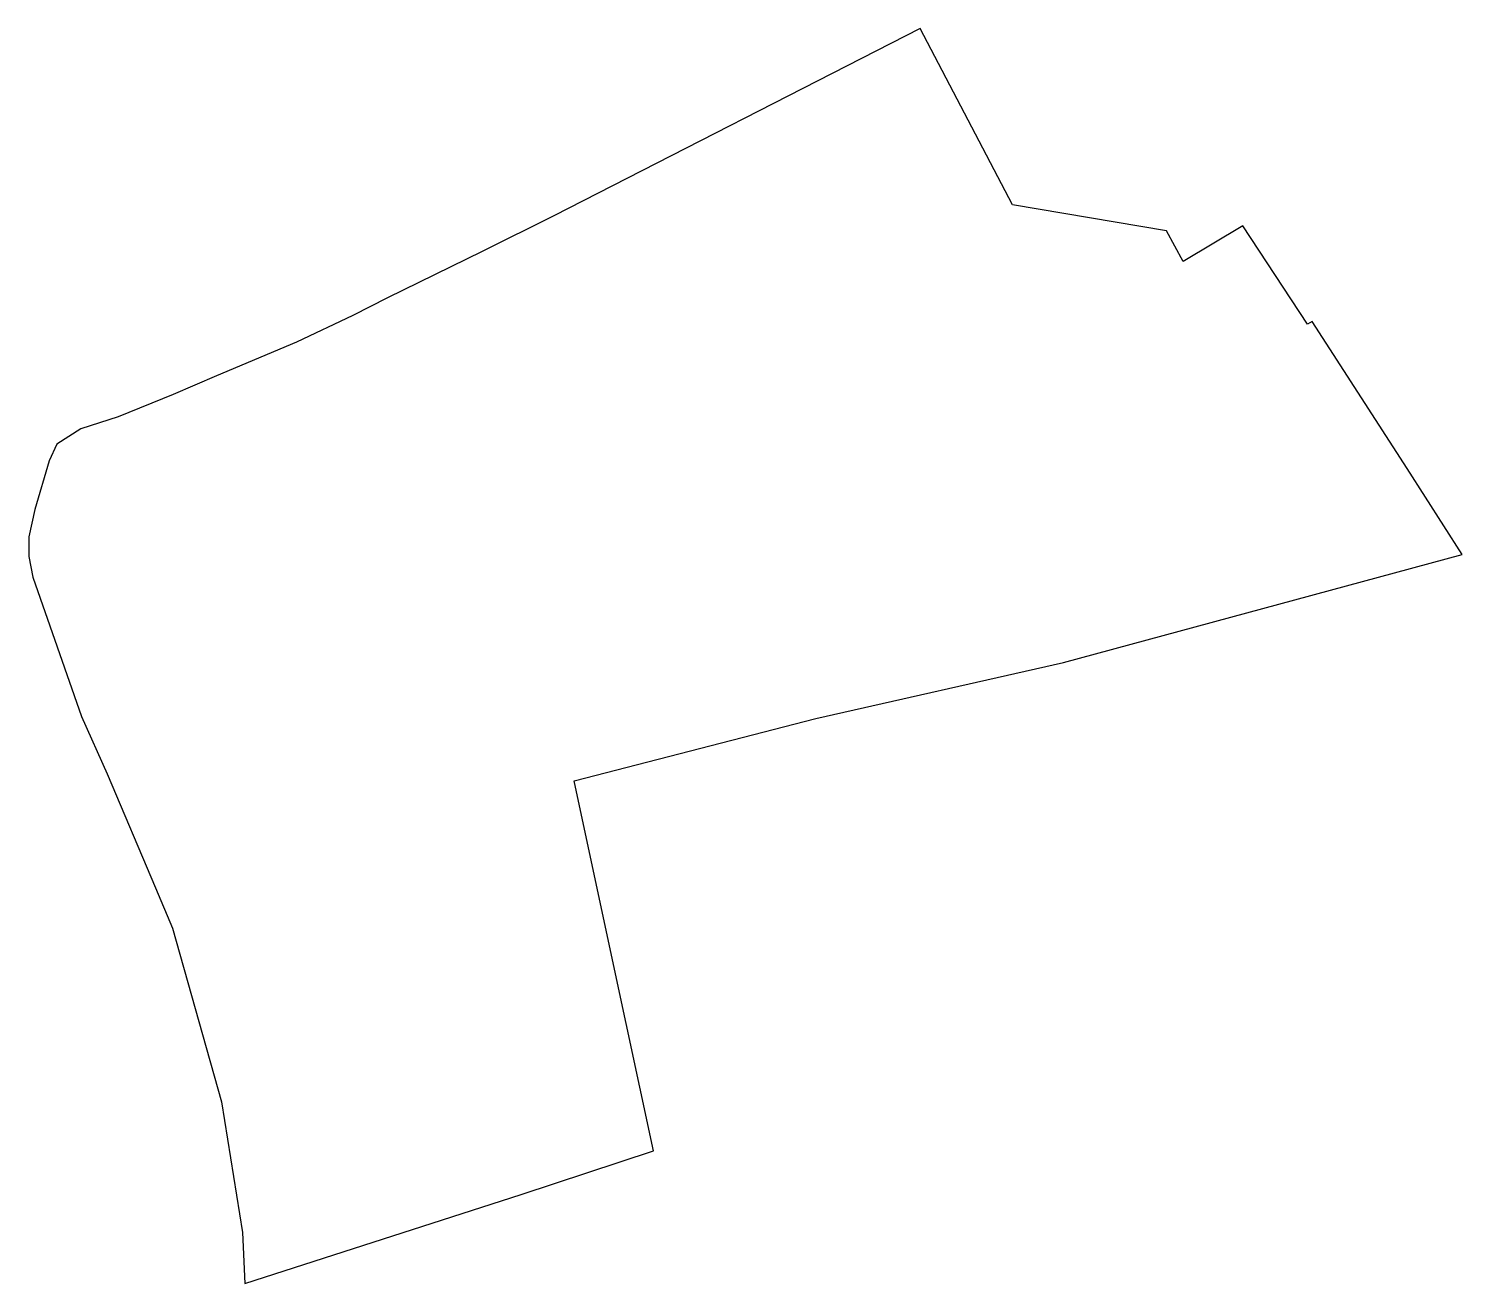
# Model space of a CAD drawing. Header units: inches. Extents: x 611280 to 611871, y 1323137 to 1323654.
import ezdxf

# ---------------------------------------------------------------- set-up
doc = ezdxf.new("R2010")
doc.units = ezdxf.units.IN
doc.header["$MEASUREMENT"] = 0

msp = doc.modelspace()

# ---------------------------------------------------------------- linework, layer by layer
at = {"color": 7, "lineweight": 30, "ltscale": 0.5, "flags": 128}
msp.add_lwpolyline([(611780.59, 1323573.11), (611755.95, 1323558.29), (611749.05, 1323570.98), (611685.57, 1323581.65), (611647.49, 1323654.37), (611496.55, 1323577.2), (611466.91, 1323562.45), (611427.96, 1323543.41), (611413.54, 1323536.08), (611390.37, 1323525.07), (611357.37, 1323511.22), (611339.51, 1323503.41), (611316.9, 1323494.24), (611301.51, 1323489.3), (611291.55, 1323482.97), (611288.38, 1323476.15), (611282.54, 1323456.1), (611279.94, 1323444.82), (611279.94, 1323436.63), (611281.69, 1323428.16), (611301.72, 1323370.64), (611312.28, 1323346.96), (611332.21, 1323300.05), (611339.23, 1323283.37), (611359.45, 1323211.79), (611368.15, 1323157.78), (611369.02, 1323136.86), (611482.96, 1323173.51), (611537.56, 1323191.55), (611520.63, 1323270.3), (611504.9, 1323344.19), (611604.49, 1323369.88), (611706.58, 1323392.92), (611871.09, 1323437.5), (611848.31, 1323473.02), (611809.11, 1323533.58), (611807.19, 1323532.44), (611780.59, 1323573.11)], dxfattribs=at)

doc.saveas('drawing.dxf')
